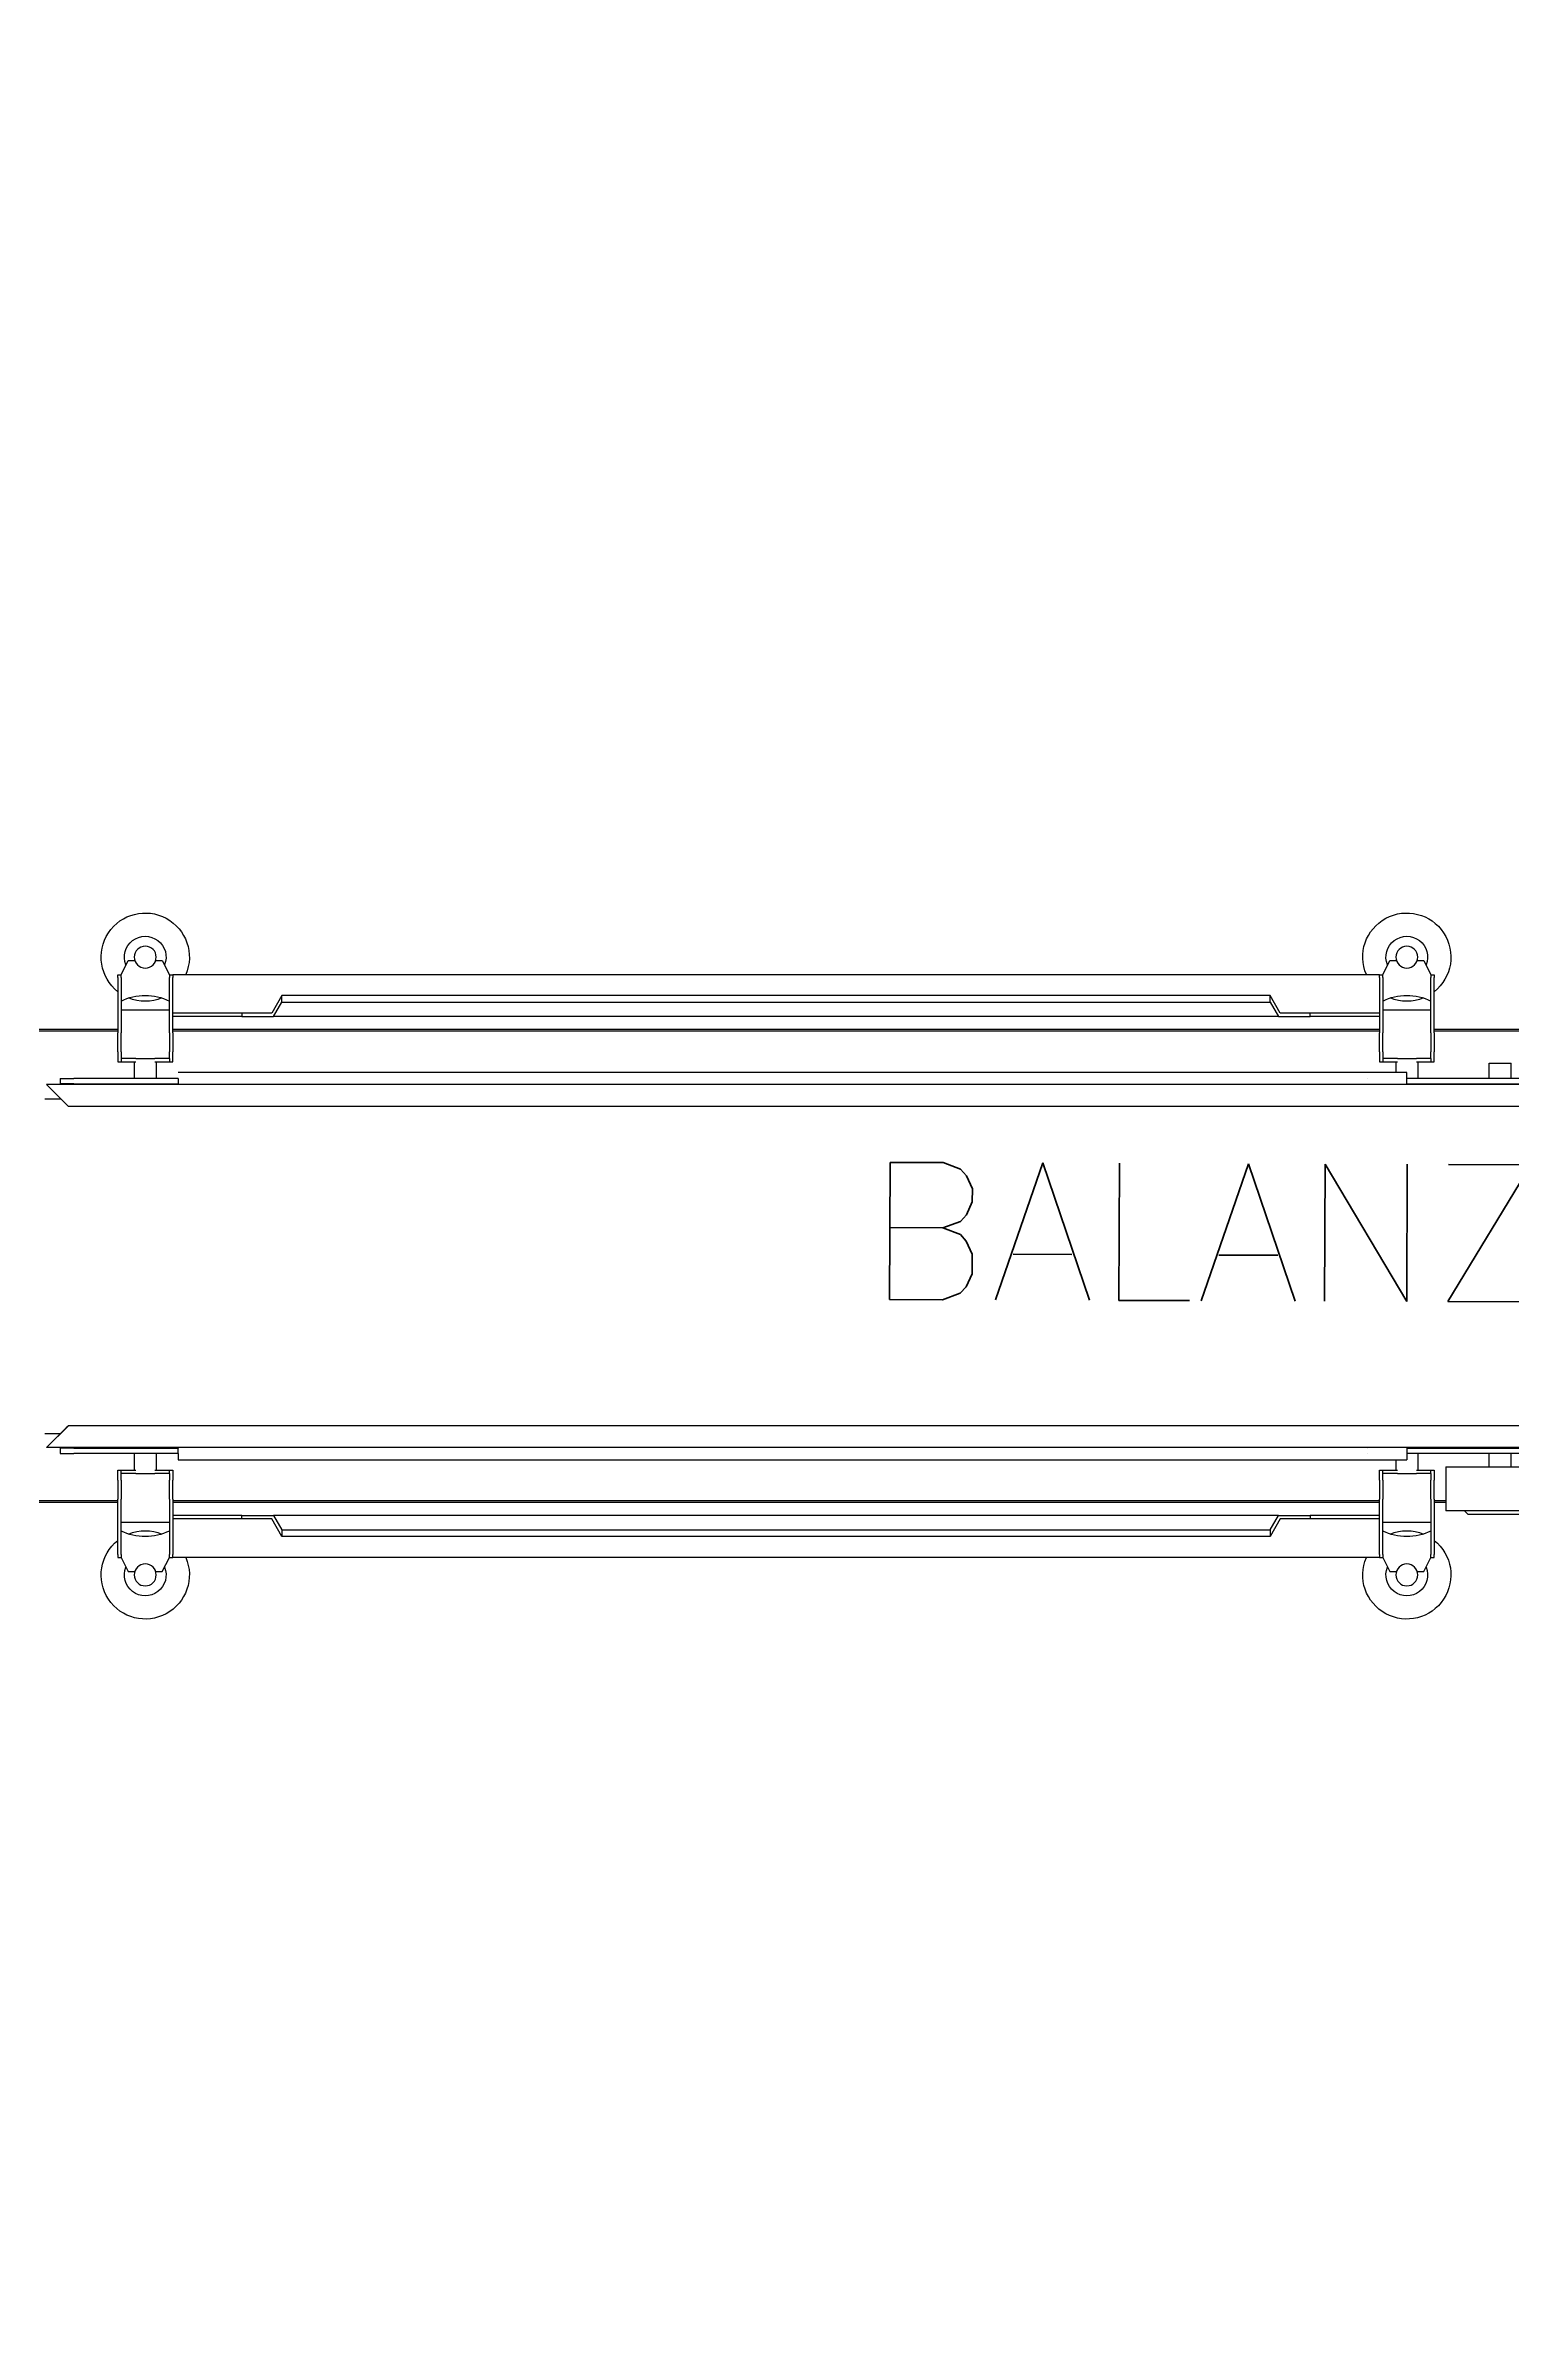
# Model space of a CAD drawing. Header units: inches. Extents: x -955375 to 106222, y -96450 to 64845.
# Drawn here: x 11006 to 12343, y 24587 to 26673 of the extents above; entities that cross this region are included whole.
import ezdxf

# ---------------------------------------------------------------- set-up
doc = ezdxf.new("R2010")
doc.units = ezdxf.units.IN
doc.header["$MEASUREMENT"] = 0
doc.linetypes.add('CONTINUA', pattern=[0])
doc.linetypes.add('SLD-Continua', pattern=[0])
doc.layers.add('ACHUTECH', color=24, linetype='Continuous', lineweight=18)
for name, color, linetype in [('DIBUJO', 2, 'Continuous'), ('P-TEXTO', 2, 'Continuous'), ('SP-EQUIPO_NUEVO', 144, 'SLD-Continua')]:
    doc.layers.add(name, color=color, linetype=linetype)
doc.styles.get("Standard").update_dxf_attribs({"font": 'isocp2.shx'})
doc.styles.add('TEXTO-100', font='romans.shx', dxfattribs={"height": 0.15})
doc.dimstyles.new('SUPERPEQUEÑA', dxfattribs={"dimtxt": 0.1, "dimasz": 0.05, "dimexe": 0.1, "dimexo": 0.15, "dimgap": 0.05, "dimtad": 1, "dimzin": 0, "dimdsep": 46, "dimtxsty": 'Standard', "dimblk1": 'CRUZZ', "dimblk2": 'CRUZZ', "dimsah": 1, "dimcen": 0.03, "dimse1": 1, "dimse2": 1, "dimclrd": 109, "dimclre": 4, "dimclrt": 173, "dimadec": 0, "dimazin": 0, "dimtfac": 1, "dimtix": 1, "dimtmove": 1, "dimatfit": 3, "dimldrblk": 'CRUZZ', "dimfxl": 1, "dimtolj": 1, "dimtzin": 0, "dimlwd": -1, "dimarcsym": 0})

# ---------------------------------------------------------------- blocks, each defined once
blk = doc.blocks.new('CRUZ')
at = {"layer": 'DIBUJO', "color": 7, "lineweight": -3}
for p, q in [((-0.2, 0), (0.2, 0)), ((0, 0.2), (0, -0.2))]:
    blk.add_line(p, q, dxfattribs=at)
at = {"layer": 'DIBUJO', "color": 7, "lineweight": -3, "const_width": 0.05}
blk.add_lwpolyline([(0, 0, 1), (0, 0, 1)], format="xyb", close=True, dxfattribs=at)
blk = doc.blocks.new('CRUZZ')
at = {"layer": 'DIBUJO', "color": 3, "xscale": 10, "yscale": 10, "zscale": 10}
blk.add_blockref('CRUZ', (0, 0), dxfattribs=at)
blk = doc.blocks.new('*D185')
at = {"layer": 'ACHUTECH', "color": 7, "ltscale": 500, "transparency": 16777216}
blk.add_line((5118.7, 54499.2), (5118.7, 25409.9), dxfattribs=at)
at = {"layer": 'Defpoints', "color": 0, "linetype": 'CONTINUA', "ltscale": 500, "transparency": 16777216}
for p in [(26169.2, 54499.2), (5118.7, 25409.9), (6592.2, 25409.9)]:
    blk.add_point(p, dxfattribs=at)
at = {"layer": 'ACHUTECH', "color": 7, "linetype": 'CONTINUA', "ltscale": 500, "transparency": 16777216, "xscale": 0.05, "yscale": 0.05, "zscale": 0.05}
for p, rotation in [((5118.7, 54499.2), 90), ((5118.7, 25409.9), 270)]:
    blk.add_blockref('CRUZZ', p, dxfattribs=dict(at, rotation=rotation))
at = {"layer": 'ACHUTECH', "color": 7, "linetype": 'CONTINUA', "lineweight": 13, "ltscale": 500, "transparency": 16777216, "insert": (5118.6, 39954.5), "char_height": 0.15, "attachment_point": 5, "rotation": 90}
blk.add_mtext('\\A1;29089.32', dxfattribs=at)
blk = doc.blocks.new('*D201')
at = {"layer": 'ACHUTECH', "color": 7, "ltscale": 500, "transparency": 16777216}
blk.add_line((4340.1, 59153), (4340.1, 15437.3), dxfattribs=at)
at = {"layer": 'Defpoints', "color": 0, "linetype": 'CONTINUA', "ltscale": 500, "transparency": 16777216}
for p in [(21639.1, 59153.1), (4340.1, 15437.3), (6285.4, 15437.3)]:
    blk.add_point(p, dxfattribs=at)
at = {"layer": 'ACHUTECH', "color": 7, "linetype": 'CONTINUA', "ltscale": 500, "transparency": 16777216, "xscale": 0.05, "yscale": 0.05, "zscale": 0.05}
for p, rotation in [((4340.1, 59153.1), 90), ((4340.1, 15437.3), 270)]:
    blk.add_blockref('CRUZZ', p, dxfattribs=dict(at, rotation=rotation))
at = {"layer": 'ACHUTECH', "color": 7, "linetype": 'CONTINUA', "lineweight": 13, "ltscale": 500, "transparency": 16777216, "insert": (4340, 37295.2), "char_height": 0.15, "attachment_point": 5, "rotation": 90}
blk.add_mtext('\\A1;43715.81', dxfattribs=at)
blk = doc.blocks.new('check W y acelerador')
at = {"layer": 'SP-EQUIPO_NUEVO'}
for p, q in [((106396.3, 28813.3), (106389.8, 28800.3)), ((106402.3, 28813.3), (106396.3, 28813.3)), ((106427.3, 28813.3), (106421.3, 28813.3)), ((106433.8, 28800.3), (106427.3, 28813.3)), ((107546.3, 28813.3), (107539.8, 28800.3)), ((107552.3, 28813.3), (107546.3, 28813.3)), ((107577.3, 28813.3), (107571.3, 28813.3)), ((107583.8, 28800.3), (107577.3, 28813.3)), ((106389.8, 28800.3), (106386.8, 28800.3)), ((106386.8, 28800.3), (106386.8, 28797.6)), ((106386.8, 28747.3), (106386.8, 28797.6)), ((106389.8, 28800.3), (106389.8, 28797.6)), ((106389.8, 28747.3), (106389.8, 28797.6)), ((106433.8, 28797.6), (106433.8, 28800.3)), ((106436.8, 28800.3), (106433.8, 28800.3)), ((106433.8, 28797.6), (106433.8, 28747.3)), ((106436.8, 28797.6), (106436.8, 28800.3)), ((106436.8, 28800.3), (107536.8, 28800.3)), ((106436.8, 28797.6), (106436.8, 28747.3)), ((106527.1, 28765.3), (106536.3, 28781.3)), ((106536.3, 28775.3), (106536.3, 28781.3)), ((106536.3, 28781.3), (107437.3, 28781.3)), ((107437.3, 28781.3), (107446.5, 28765.3)), ((107437.3, 28775.3), (107437.3, 28781.3)), ((107539.8, 28800.3), (107536.8, 28800.3)), ((107536.8, 28800.3), (107536.8, 28797.6)), ((107536.8, 28747.3), (107536.8, 28797.6)), ((107539.8, 28800.3), (107539.8, 28797.6)), ((107539.8, 28747.3), (107539.8, 28797.6)), ((107583.8, 28797.6), (107583.8, 28800.3)), ((107586.8, 28800.3), (107583.8, 28800.3)), ((107583.8, 28797.6), (107583.8, 28747.3)), ((107586.8, 28797.6), (107586.8, 28800.3)), ((107586.8, 28797.6), (107586.8, 28747.3)), ((106433.8, 28768.3), (106389.8, 28768.3)), ((106436.8, 28765.3), (106499.8, 28765.3)), ((106436.8, 28762.3), (106499.8, 28762.3)), ((106499.8, 28765.3), (106527.1, 28765.3)), ((106499.8, 28762.3), (106499.8, 28765.3)), ((106528.8, 28762.3), (106499.8, 28762.3)), ((106536.3, 28775.3), (106528.8, 28762.3)), ((106528.8, 28762.3), (107444.8, 28762.3)), ((107437.3, 28775.3), (106536.3, 28775.3)), ((107444.8, 28762.3), (107437.3, 28775.3)), ((107473.8, 28762.3), (107444.8, 28762.3)), ((107446.5, 28765.3), (107473.8, 28765.3)), ((107473.8, 28765.3), (107473.8, 28762.3)), ((107473.8, 28765.3), (107536.8, 28765.3)), ((107473.8, 28762.3), (107536.8, 28762.3)), ((107583.8, 28768.3), (107539.8, 28768.3)), ((106113.2, 28750.3), (106386.8, 28750.3)), ((106113.2, 28748.8), (106386.8, 28748.8)), ((106386.8, 28747.3), (106386.8, 28729.9)), ((106389.8, 28747.3), (106389.8, 28729.9)), ((106433.8, 28729.9), (106433.8, 28747.3)), ((106436.8, 28750.3), (107536.8, 28750.3)), ((106436.8, 28748.8), (107536.8, 28748.8)), ((106436.8, 28729.9), (106436.8, 28747.3)), ((107536.8, 28747.3), (107536.8, 28729.9)), ((107539.8, 28747.3), (107539.8, 28729.9)), ((107583.8, 28729.9), (107583.8, 28747.3)), ((107586.8, 28750.3), (107711.7, 28750.3)), ((107586.8, 28748.8), (107711.7, 28748.8)), ((107586.8, 28729.9), (107586.8, 28747.3)), ((106336.8, 28719.8), (106316.8, 28719.8)), ((106316.8, 28705.8), (106316.8, 28719.8)), ((106336.8, 28705.8), (106336.8, 28719.8)), ((106336.8, 28705.8), (106336.8, 28719.8)), ((106336.8, 28719.8), (106336.8, 28719.8)), ((106386.8, 28720.8), (106386.8, 28729.9)), ((106389.8, 28720.8), (106386.8, 28720.8)), ((106389.8, 28723.8), (106389.8, 28729.9)), ((106389.8, 28723.8), (106389.8, 28720.8)), ((106389.8, 28723.8), (106403.1, 28723.8)), ((106403.1, 28720.8), (106389.8, 28720.8)), ((106401.8, 28720.8), (106401.8, 28705.8)), ((106420.4, 28723.8), (106403.1, 28723.8)), ((106420.4, 28723.8), (106433.8, 28723.8)), ((106433.8, 28720.8), (106420.4, 28720.8)), ((106421.8, 28720.8), (106421.8, 28711.3)), ((106433.8, 28729.9), (106433.8, 28723.8)), ((106433.8, 28723.8), (106433.8, 28720.8)), ((106436.8, 28720.8), (106433.8, 28720.8)), ((106436.8, 28729.9), (106436.8, 28720.8)), ((107536.8, 28720.8), (107536.8, 28729.9)), ((107539.8, 28720.8), (107536.8, 28720.8)), ((107539.8, 28723.8), (107539.8, 28729.9)), ((107539.8, 28723.8), (107539.8, 28720.8)), ((107539.8, 28723.8), (107553.1, 28723.8)), ((107553.1, 28720.8), (107539.8, 28720.8)), ((107551.8, 28720.8), (107551.8, 28705.8)), ((107570.4, 28723.8), (107553.1, 28723.8)), ((107570.4, 28723.8), (107583.8, 28723.8)), ((107583.8, 28720.8), (107570.4, 28720.8)), ((107571.8, 28720.8), (107571.8, 28705.8)), ((107583.8, 28729.9), (107583.8, 28723.8)), ((107583.8, 28723.8), (107583.8, 28720.8)), ((107586.8, 28720.8), (107583.8, 28720.8)), ((107586.8, 28729.9), (107586.8, 28720.8)), ((106151.8, 28700.3), (107651.8, 28700.3)), ((106211.1, 28705.8), (106411.8, 28705.8)), ((106411.8, 28700.8), (106211.1, 28700.8)), ((106411.8, 28705.8), (106411.8, 28711.3)), ((106411.8, 28711.3), (107531.8, 28711.3)), ((106411.8, 28703.3), (106411.8, 28705.8)), ((106411.8, 28700.8), (106411.8, 28703.3)), ((106411.8, 28700.3), (106411.8, 28700.8)), ((106447.8, 28705.8), (106447.8, 28705.8)), ((106447.8, 28705.8), (106447.8, 28705.8)), ((106447.8, 28700.8), (106447.8, 28700.8)), ((106447.8, 28700.8), (106447.8, 28700.8)), ((107531.8, 28711.3), (107531.8, 28711.3)), ((107531.8, 28705.8), (107531.8, 28705.8)), ((107531.8, 28705.8), (107531.8, 28705.8)), ((107531.8, 28705.8), (107531.8, 28703.3)), ((107531.8, 28705.8), (107626.8, 28705.8)), ((107531.8, 28703.3), (107531.8, 28700.8)), ((107531.8, 28700.3), (107531.8, 28700.8)), ((107531.8, 28700.3), (107531.8, 28700.8)), ((107626.8, 28700.8), (107531.8, 28700.8)), ((107639.3, 28705.8), (107626.8, 28705.8)), ((107626.8, 28700.8), (107639.3, 28700.8)), ((107651.8, 28700.3), (107631.8, 28680.3)), ((107633.8, 28682.3), (107651.8, 28700.3)), ((107639.3, 28705.8), (107639.3, 28700.8)), ((107651.8, 28700.3), (107651.8, 28700.3)), ((106171.8, 28680.3), (107631.8, 28680.3)), ((107631.8, 28680.3), (107633.8, 28682.3)), ((107631.8, 28680.3), (107631.8, 28680.3)), ((107653.2, 28687.3), (107638.8, 28687.3)), ((106171.8, 28389.3), (107631.8, 28389.3)), ((107631.8, 28389.3), (107633.8, 28387.3)), ((107631.8, 28389.3), (107631.8, 28389.3)), ((107651.8, 28369.3), (107631.8, 28389.3)), ((107633.8, 28387.3), (107651.8, 28369.3)), ((106151.8, 28369.3), (107651.8, 28369.3)), ((106411.8, 28368.8), (106211.1, 28368.8)), ((106211.1, 28363.8), (106411.8, 28363.8)), ((106316.8, 28351.8), (106316.8, 28363.8)), ((106336.8, 28351.8), (106336.8, 28363.8)), ((106336.8, 28351.8), (106336.8, 28363.8)), ((106401.8, 28363.8), (106401.8, 28348.8)), ((106411.8, 28369.3), (106411.8, 28368.8)), ((106411.8, 28368.8), (106411.8, 28366.3)), ((106411.8, 28366.3), (106411.8, 28363.8)), ((106411.8, 28363.8), (106411.8, 28358.3)), ((106447.8, 28368.8), (106447.8, 28368.8)), ((106447.8, 28368.8), (106447.8, 28368.8)), ((106447.8, 28363.8), (106447.8, 28363.8)), ((106447.8, 28363.8), (106447.8, 28363.8)), ((107531.8, 28368.8), (107531.8, 28369.3)), ((107531.8, 28369.3), (107531.8, 28368.8)), ((107531.8, 28368.8), (107531.8, 28369.3)), ((107531.8, 28369.3), (107531.8, 28368.8)), ((107626.8, 28368.8), (107531.8, 28368.8)), ((107531.8, 28366.3), (107531.8, 28368.8)), ((107531.8, 28363.8), (107531.8, 28366.3)), ((107531.8, 28363.8), (107626.8, 28363.8)), ((107531.8, 28363.8), (107531.8, 28358.3)), ((107531.8, 28363.8), (107531.8, 28358.3)), ((107551.8, 28363.8), (107551.8, 28348.8)), ((107571.8, 28363.8), (107571.8, 28348.8)), ((107626.8, 28368.8), (107639.3, 28368.8)), ((107639.3, 28363.8), (107626.8, 28363.8)), ((107653.2, 28382.3), (107638.8, 28382.3)), ((107639.3, 28368.8), (107639.3, 28363.8)), ((107651.8, 28369.3), (107651.8, 28369.3)), ((106376.3, 28351.8), (106277.3, 28351.8)), ((106376.3, 28351.8), (106376.3, 28311.8)), ((106389.8, 28348.8), (106386.8, 28348.8)), ((106386.8, 28348.8), (106386.8, 28339.6)), ((106403.1, 28348.8), (106389.8, 28348.8)), ((106389.8, 28345.8), (106389.8, 28348.8)), ((106389.8, 28345.8), (106389.8, 28339.6)), ((106389.8, 28345.8), (106403.1, 28345.8)), ((106420.4, 28345.8), (106403.1, 28345.8)), ((107531.8, 28358.3), (106411.8, 28358.3)), ((106433.8, 28348.8), (106420.4, 28348.8)), ((106420.4, 28345.8), (106433.8, 28345.8)), ((106421.8, 28358.3), (106421.8, 28348.8)), ((106433.8, 28345.8), (106433.8, 28348.8)), ((106436.8, 28348.8), (106433.8, 28348.8)), ((106433.8, 28339.6), (106433.8, 28345.8)), ((106436.8, 28339.6), (106436.8, 28348.8)), ((107531.8, 28358.3), (107531.8, 28358.3)), ((107539.8, 28348.8), (107536.8, 28348.8)), ((107536.8, 28348.8), (107536.8, 28339.6)), ((107553.1, 28348.8), (107539.8, 28348.8)), ((107539.8, 28345.8), (107539.8, 28348.8)), ((107539.8, 28345.8), (107539.8, 28339.6)), ((107539.8, 28345.8), (107553.1, 28345.8)), ((107570.4, 28345.8), (107553.1, 28345.8)), ((107583.8, 28348.8), (107570.4, 28348.8)), ((107570.4, 28345.8), (107583.8, 28345.8)), ((107583.8, 28345.8), (107583.8, 28348.8)), ((107586.8, 28348.8), (107583.8, 28348.8)), ((107583.8, 28339.6), (107583.8, 28345.8)), ((107586.8, 28339.6), (107586.8, 28348.8)), ((106386.8, 28322.3), (106386.8, 28339.6)), ((106386.8, 28322.3), (106386.8, 28271.9)), ((106389.8, 28322.3), (106389.8, 28339.6)), ((106389.8, 28322.3), (106389.8, 28271.9)), ((106433.8, 28339.6), (106433.8, 28322.3)), ((106433.8, 28271.9), (106433.8, 28322.3)), ((106436.8, 28339.6), (106436.8, 28322.3)), ((106436.8, 28271.9), (106436.8, 28322.3)), ((107536.8, 28322.3), (107536.8, 28339.6)), ((107536.8, 28322.3), (107536.8, 28271.9)), ((107539.8, 28322.3), (107539.8, 28339.6)), ((107539.8, 28322.3), (107539.8, 28271.9)), ((107583.8, 28339.6), (107583.8, 28322.3)), ((107583.8, 28271.9), (107583.8, 28322.3)), ((107586.8, 28339.6), (107586.8, 28322.3)), ((107586.8, 28271.9), (107586.8, 28322.3)), ((106277.3, 28311.8), (106376.3, 28311.8)), ((106356.3, 28308.8), (106297.3, 28308.8)), ((106356.3, 28308.8), (106359.3, 28311.8)), ((106376.3, 28320.8), (106386.8, 28320.8)), ((106376.3, 28319.3), (106386.8, 28319.3)), ((106433.8, 28301.3), (106389.8, 28301.3)), ((106436.8, 28320.8), (107536.8, 28320.8)), ((106436.8, 28319.3), (107536.8, 28319.3)), ((106436.8, 28307.3), (106499.8, 28307.3)), ((106436.8, 28304.3), (106499.8, 28304.3)), ((106528.8, 28307.3), (106499.8, 28307.3)), ((106499.8, 28307.3), (106499.8, 28304.3)), ((106499.8, 28304.3), (106527.1, 28304.3)), ((106527.1, 28304.3), (106536.3, 28288.3)), ((106536.3, 28294.3), (106528.8, 28307.3)), ((106528.8, 28307.3), (107444.8, 28307.3)), ((107444.8, 28307.3), (107437.3, 28294.3)), ((107437.3, 28288.3), (107446.5, 28304.3)), ((107473.8, 28307.3), (107444.8, 28307.3)), ((107446.5, 28304.3), (107473.8, 28304.3)), ((107473.8, 28304.3), (107473.8, 28307.3)), ((107473.8, 28307.3), (107536.8, 28307.3)), ((107473.8, 28304.3), (107536.8, 28304.3)), ((107583.8, 28301.3), (107539.8, 28301.3)), ((107586.8, 28320.8), (107711.7, 28320.8)), ((107586.8, 28319.3), (107711.7, 28319.3)), ((106536.3, 28294.3), (106536.3, 28288.3)), ((107437.3, 28294.3), (106536.3, 28294.3)), ((106536.3, 28288.3), (107437.3, 28288.3)), ((107437.3, 28294.3), (107437.3, 28288.3)), ((106386.8, 28269.3), (106386.8, 28271.9)), ((106389.8, 28269.3), (106386.8, 28269.3)), ((106389.8, 28269.3), (106389.8, 28271.9)), ((106396.3, 28256.3), (106389.8, 28269.3)), ((106433.8, 28269.3), (106427.3, 28256.3)), ((106433.8, 28271.9), (106433.8, 28269.3)), ((106436.8, 28269.3), (106433.8, 28269.3)), ((106436.8, 28271.9), (106436.8, 28269.3)), ((106436.8, 28269.3), (107536.8, 28269.3)), ((107536.8, 28269.3), (107536.8, 28271.9)), ((107539.8, 28269.3), (107536.8, 28269.3)), ((107539.8, 28269.3), (107539.8, 28271.9)), ((107546.3, 28256.3), (107539.8, 28269.3)), ((107583.8, 28269.3), (107577.3, 28256.3)), ((107583.8, 28271.9), (107583.8, 28269.3)), ((107586.8, 28269.3), (107583.8, 28269.3)), ((107586.8, 28271.9), (107586.8, 28269.3)), ((106402.3, 28256.3), (106396.3, 28256.3)), ((106427.3, 28256.3), (106421.3, 28256.3)), ((107552.3, 28256.3), (107546.3, 28256.3)), ((107577.3, 28256.3), (107571.3, 28256.3))]:
    blk.add_line(p, q, dxfattribs=at)
for centre in [(106411.8, 28816.3), (107561.8, 28816.3), (106411.8, 28253.3), (107561.8, 28253.3)]:
    blk.add_circle(centre, 10, dxfattribs=at)
for centre, radius, start, end in [((106411.8, 28816.3), 40.2, 336.577, 231.6022), ((107561.8, 28816.3), 40.2, 308.3978, 203.423), ((106411.8, 28816.3), 19, 337.8889, 202.1111), ((107561.8, 28816.3), 19, 337.8889, 202.1111), ((106411.8, 28731.4), 50, 63.8961, 116.1039), ((107561.8, 28731.4), 50, 63.8961, 116.1039), ((106411.8, 28816.3), 40.2, 247.8055, 292.1945), ((107561.8, 28816.3), 40.2, 247.8055, 292.1945), ((106411.8, 28253.3), 40.2, 128.3978, 23.423), ((106411.8, 28338.2), 50, 243.8961, 296.1039), ((106411.8, 28253.3), 40.2, 67.8055, 112.1945), ((107561.8, 28253.3), 40.2, 156.577, 51.6022), ((107561.8, 28338.2), 50, 243.8961, 296.1039), ((107561.8, 28253.3), 40.2, 67.8055, 112.1945), ((106411.8, 28253.3), 19, 157.8889, 22.1111), ((107561.8, 28253.3), 19, 157.8889, 22.1111)]:
    blk.add_arc(centre, radius, start, end, dxfattribs=at)

msp = doc.modelspace()

# ---------------------------------------------------------------- block references
at = {"lineweight": 0, "xscale": -1}
msp.add_blockref('check W y acelerador', (118658.591, -2974.143), dxfattribs=at)

# ---------------------------------------------------------------- texts
at = {"layer": 'P-TEXTO', "insert": (13767.433, 25647.464), "char_height": 125, "width": 2472.51372, "attachment_point": 3, "rotation": 359.779133, "style": 'TEXTO-100'}
msp.add_mtext('\\pxqc;BALANZA DINAMICA', dxfattribs=at)

# ---------------------------------------------------------------- dimensions: what is measured, and where the dimension line sits
at = {"layer": 'ACHUTECH', "color": 7, "linetype": 'CONTINUA', "lineweight": 13, "ltscale": 500}
for base, p1, p2, picture, middle in [((4340.116, 15437.278), (21639.15, 59153.085), (6285.39, 15437.278), '*D201', (4340.021, 37295.181)), ((5118.653, 25409.883), (26169.229, 54499.203), (6592.24, 25409.883), '*D185', (5118.558, 39954.543))]:
    dim = msp.add_linear_dim(base=base, p1=p1, p2=p2, angle=90, dimstyle='SUPERPEQUEÑA', override={"dimtxt": 0.15, "dimgap": 0.02, "dimclrd": 7, "dimclrt": 7, "dimfxl": 0.2}, dxfattribs=at)
    dim.commit()
    dim.dimension.update_dxf_attribs({"geometry": picture, "text_midpoint": middle})

doc.saveas('drawing.dxf')
